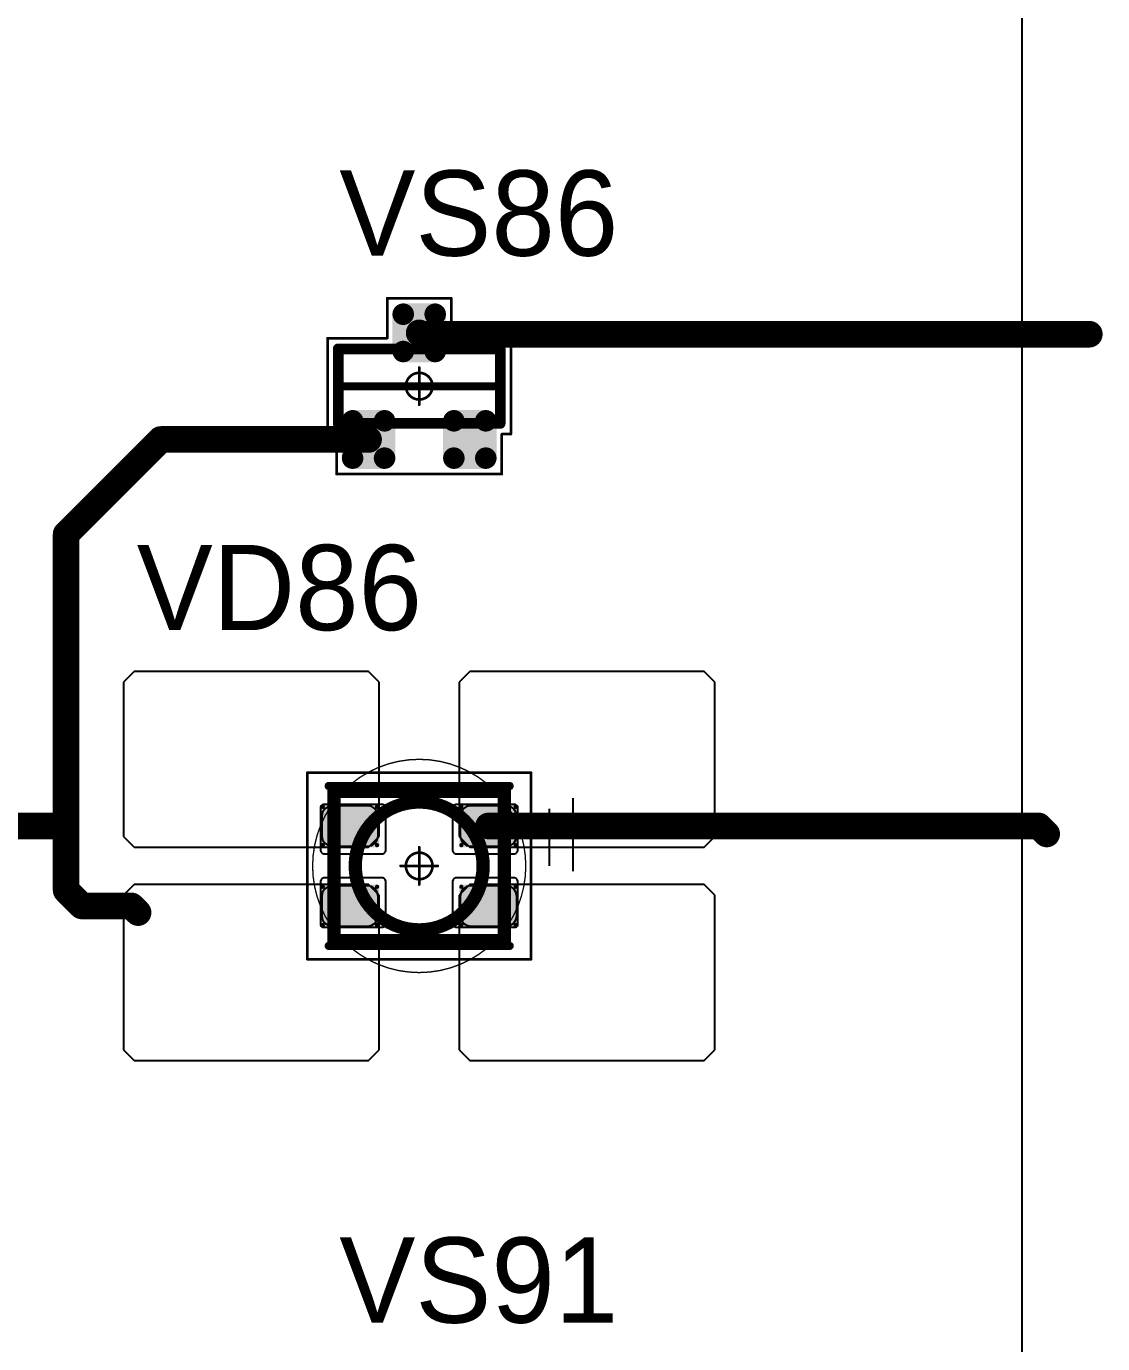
# Model space of a CAD drawing. Header units: millimetres. Extents: x 0 to 400, y 0 to 514.
# Drawn here: x 292.63 to 312.83, y 263.54 to 288.25 of the extents above; entities that cross this region are included whole.
import ezdxf

# ---------------------------------------------------------------- set-up
doc = ezdxf.new("R2010")
doc.units = ezdxf.units.MM
for name, color, linetype in [('Mechanical13', 56, 'Continuous'), ('Mechanical15', 56, 'Continuous'), ('Mechanical2', 216, 'Continuous'), ('TopLayer', 1, 'Continuous'), ('TopOverlay', 2, 'Continuous'), ('TopPaste', 8, 'Continuous'), ('TopSolder', 216, 'Continuous')]:
    doc.layers.add(name, color=color, linetype=linetype)

# ---------------------------------------------------------------- blocks, each defined once
blk = doc.blocks.new('SOT23_96')
at = {"layer": 'Mechanical13', "const_width": 0.2}
for points in [[(-0.7, 1.52), (0.7, 1.52)], [(-0.7, 1.52), (-0.7, -1.52)], [(0.7, 1.52), (0.7, -1.52)], [(-0.7, -1.52), (0.7, -1.52)]]:
    blk.add_lwpolyline(points, dxfattribs=at)
at = {"layer": 'Mechanical13', "const_width": 0.1}
for points in [[(-0.75, 1.52, 1), (-0.65, 1.52, 1)], [(-0.75, 1.52, 1), (-0.65, 1.52, 1)], [(0.65, 1.52, 1), (0.75, 1.52, 1)], [(0.65, 1.52, 1), (0.75, 1.52, 1)], [(-0.75, -1.52, 1), (-0.65, -1.52, 1)], [(-0.75, -1.52, 1), (-0.65, -1.52, 1)], [(0.65, -1.52, 1), (0.75, -1.52, 1)], [(0.65, -1.52, 1), (0.75, -1.52, 1)]]:
    blk.add_lwpolyline(points, format="xyb", close=True, dxfattribs=at)
at = {"layer": 'Mechanical15', "const_width": 0.05}
for points in [[(-0.9, 1.72), (-0.9, 1.55)], [(-0.9, 1.72), (0.9, 1.72)], [(0.9, 1.72), (0.9, 0.6)], [(-1.65, 1.55), (-1.65, -1.55)], [(-1.65, 1.55), (-0.9, 1.55)], [(0.9, 0.6), (1.65, 0.6)], [(1.65, 0.6), (1.65, -0.6)], [(0, 0.35), (0, -0.35)], [(-0.35, 0), (0.35, 0)], [(0.9, -0.6), (1.65, -0.6)], [(0.9, -0.6), (0.9, -1.72)], [(-1.65, -1.55), (-0.9, -1.55)], [(-0.9, -1.55), (-0.9, -1.72)], [(-0.9, -1.72), (0.9, -1.72)]]:
    blk.add_lwpolyline(points, dxfattribs=at)
at = {"layer": 'Mechanical15'}
for points, const_width in [([(-0.913, 1.72, 1), (-0.888, 1.72, 1)], 0.025), ([(-0.913, 1.72, 1), (-0.888, 1.72, 1)], 0.025), ([(0.888, 1.72, 1), (0.913, 1.72, 1)], 0.025), ([(0.888, 1.72, 1), (0.913, 1.72, 1)], 0.025), ([(-1.662, 1.55, 1), (-1.637, 1.55, 1)], 0.025), ([(-1.662, 1.55, 1), (-1.637, 1.55, 1)], 0.025), ([(-0.913, 1.55, 1), (-0.888, 1.55, 1)], 0.025), ([(-0.913, 1.55, 1), (-0.888, 1.55, 1)], 0.025), ([(0.888, 0.6, 1), (0.913, 0.6, 1)], 0.025), ([(0.888, 0.6, 1), (0.913, 0.6, 1)], 0.025), ([(1.637, 0.6, 1), (1.662, 0.6, 1)], 0.025), ([(1.637, 0.6, 1), (1.662, 0.6, 1)], 0.025), ([(0.25, 0, 1), (-0.25, 0, 1)], 0.05), ([(-0.012, 0.35, 1), (0.012, 0.35, 1)], 0.025), ([(-0.362, 0, 1), (-0.337, 0, 1)], 0.025), ([(-0.262, 0, 1), (-0.238, 0, 1)], 0.025), ([(0.238, 0, 1), (0.262, 0, 1)], 0.025), ([(0.337, 0, 1), (0.362, 0, 1)], 0.025), ([(-0.012, -0.35, 1), (0.012, -0.35, 1)], 0.025), ([(0.888, -0.6, 1), (0.913, -0.6, 1)], 0.025), ([(0.888, -0.6, 1), (0.913, -0.6, 1)], 0.025), ([(1.637, -0.6, 1), (1.662, -0.6, 1)], 0.025), ([(1.637, -0.6, 1), (1.662, -0.6, 1)], 0.025), ([(-1.662, -1.55, 1), (-1.637, -1.55, 1)], 0.025), ([(-1.662, -1.55, 1), (-1.637, -1.55, 1)], 0.025), ([(-0.913, -1.55, 1), (-0.888, -1.55, 1)], 0.025), ([(-0.913, -1.55, 1), (-0.888, -1.55, 1)], 0.025), ([(-0.913, -1.72, 1), (-0.888, -1.72, 1)], 0.025), ([(-0.913, -1.72, 1), (-0.888, -1.72, 1)], 0.025), ([(0.888, -1.72, 1), (0.913, -1.72, 1)], 0.025), ([(0.888, -1.72, 1), (0.913, -1.72, 1)], 0.025)]:
    blk.add_lwpolyline(points, format="xyb", close=True, dxfattribs=dict(at, const_width=const_width))
at = {"layer": 'TopLayer', "const_width": 0.1}
for points in [[(-1.4, 1.25, 1), (-1.3, 1.25, 1)], [(-0.7, 1.25, 1), (-0.6, 1.25, 1)], [(-1.4, 0.65, 1), (-1.3, 0.65, 1)], [(-0.7, 0.65, 1), (-0.6, 0.65, 1)], [(0.6, 0.3, 1), (0.7, 0.3, 1)], [(1.3, 0.3, 1), (1.4, 0.3, 1)], [(0.6, -0.3, 1), (0.7, -0.3, 1)], [(1.3, -0.3, 1), (1.4, -0.3, 1)], [(-1.4, -0.65, 1), (-1.3, -0.65, 1)], [(-0.7, -0.65, 1), (-0.6, -0.65, 1)], [(-1.4, -1.25, 1), (-1.3, -1.25, 1)], [(-0.7, -1.25, 1), (-0.6, -1.25, 1)]]:
    blk.add_lwpolyline(points, format="xyb", close=True, dxfattribs=at)
at = {"layer": 'TopLayer'}
for points in [[(-1.45, 1.25), (-1.45, 0.65), (-0.55, 1.25), (-0.55, 0.65)], [(-1.35, 1.35), (-1.35, 0.55), (-0.65, 1.35), (-0.65, 0.55)], [(0.55, 0.3), (0.55, -0.3), (1.45, 0.3), (1.45, -0.3)], [(0.65, 0.4), (0.65, -0.4), (1.35, 0.4), (1.35, -0.4)], [(-1.45, -0.65), (-1.45, -1.25), (-0.55, -0.65), (-0.55, -1.25)], [(-1.35, -0.55), (-1.35, -1.35), (-0.65, -0.55), (-0.65, -1.35)]]:
    blk.add_solid(points, dxfattribs=at)
at = {"layer": 'TopOverlay', "const_width": 0.15}
blk.add_lwpolyline([(0, 1.5), (0, -1.5)], dxfattribs=at)
at = {"layer": 'TopOverlay', "const_width": 0.075}
for points in [[(-0.038, 1.5, 1), (0.038, 1.5, 1)], [(-0.038, -1.5, 1), (0.038, -1.5, 1)]]:
    blk.add_lwpolyline(points, format="xyb", close=True, dxfattribs=at)
at = {"layer": 'TopPaste', "const_width": 0.075}
for points in [[(-1.387, 1.25, 1), (-1.313, 1.25, 1)], [(-0.687, 1.25, 1), (-0.613, 1.25, 1)], [(-1.387, 0.65, 1), (-1.313, 0.65, 1)], [(-0.687, 0.65, 1), (-0.613, 0.65, 1)], [(0.613, 0.3, 1), (0.687, 0.3, 1)], [(1.313, 0.3, 1), (1.387, 0.3, 1)], [(0.613, -0.3, 1), (0.687, -0.3, 1)], [(1.313, -0.3, 1), (1.387, -0.3, 1)], [(-1.387, -0.65, 1), (-1.313, -0.65, 1)], [(-0.687, -0.65, 1), (-0.613, -0.65, 1)], [(-1.387, -1.25, 1), (-1.313, -1.25, 1)], [(-0.687, -1.25, 1), (-0.613, -1.25, 1)]]:
    blk.add_lwpolyline(points, format="xyb", close=True, dxfattribs=at)
at = {"layer": 'TopPaste'}
for points in [[(-1.425, 1.25), (-1.425, 0.65), (-0.575, 1.25), (-0.575, 0.65)], [(-1.35, 1.325), (-1.35, 0.575), (-0.65, 1.325), (-0.65, 0.575)], [(0.575, 0.3), (0.575, -0.3), (1.425, 0.3), (1.425, -0.3)], [(0.65, 0.375), (0.65, -0.375), (1.35, 0.375), (1.35, -0.375)], [(-1.425, -0.65), (-1.425, -1.25), (-0.575, -0.65), (-0.575, -1.25)], [(-1.35, -0.575), (-1.35, -1.325), (-0.65, -0.575), (-0.65, -1.325)]]:
    blk.add_solid(points, dxfattribs=at)
at = {"layer": 'TopSolder', "const_width": 0.202}
for points in [[(-1.451, 1.25, 1), (-1.249, 1.25, 1)], [(-0.751, 1.25, 1), (-0.549, 1.25, 1)], [(-1.451, 0.65, 1), (-1.249, 0.65, 1)], [(-0.751, 0.65, 1), (-0.549, 0.65, 1)], [(0.549, 0.3, 1), (0.751, 0.3, 1)], [(1.249, 0.3, 1), (1.451, 0.3, 1)], [(0.549, -0.3, 1), (0.751, -0.3, 1)], [(1.249, -0.3, 1), (1.451, -0.3, 1)], [(-1.451, -0.65, 1), (-1.249, -0.65, 1)], [(-0.751, -0.65, 1), (-0.549, -0.65, 1)], [(-1.451, -1.25, 1), (-1.249, -1.25, 1)], [(-0.751, -1.25, 1), (-0.549, -1.25, 1)]]:
    blk.add_lwpolyline(points, format="xyb", close=True, dxfattribs=at)
at = {"layer": 'TopSolder'}
for points in [[(-1.552, 1.25), (-1.552, 0.65), (-0.448, 1.25), (-0.448, 0.65)], [(-1.35, 1.452), (-1.35, 0.448), (-0.65, 1.452), (-0.65, 0.448)], [(0.65, 0.502), (0.65, -0.502), (1.35, 0.502), (1.35, -0.502)], [(0.448, 0.3), (0.448, -0.3), (1.552, 0.3), (1.552, -0.3)], [(-1.35, -0.448), (-1.35, -1.452), (-0.65, -0.448), (-0.65, -1.452)], [(-1.552, -0.65), (-1.552, -1.25), (-0.448, -0.65), (-0.448, -1.25)]]:
    blk.add_solid(points, dxfattribs=at)
blk = doc.blocks.new('E65F_269')
at = {"layer": 'Mechanical13'}
for p, q in [((2.441, 1.071), (2.441, 0)), ((1.905, 0.536), (2.976, 0.536))]:
    blk.add_line(p, q, dxfattribs=at)
at = {"layer": 'Mechanical13', "const_width": 0.25}
for points in [[(-1.6, -1.4), (-1.6, 1.4)], [(-1.6, 1.4), (1.6, 1.4)], [(1.6, -1.4), (1.6, 1.4)], [(-1.6, -1.4), (1.6, -1.4)]]:
    blk.add_lwpolyline(points, dxfattribs=at)
at = {"layer": 'Mechanical13'}
for points, const_width in [([(-1.663, 1.4, 1), (-1.538, 1.4, 1)], 0.125), ([(-1.663, 1.4, 1), (-1.538, 1.4, 1)], 0.125), ([(1.537, 1.4, 1), (1.662, 1.4, 1)], 0.125), ([(1.537, 1.4, 1), (1.662, 1.4, 1)], 0.125), ([(1.2, 0, 1), (-1.2, 0, 1)], 0.25), ([(-1.263, 0, 1), (-1.138, 0, 1)], 0.125), ([(1.137, 0, 1), (1.262, 0, 1)], 0.125), ([(-1.663, -1.4, 1), (-1.538, -1.4, 1)], 0.125), ([(-1.663, -1.4, 1), (-1.538, -1.4, 1)], 0.125), ([(1.537, -1.4, 1), (1.662, -1.4, 1)], 0.125), ([(1.537, -1.4, 1), (1.662, -1.4, 1)], 0.125)]:
    blk.add_lwpolyline(points, format="xyb", close=True, dxfattribs=dict(at, const_width=const_width))
at = {"layer": 'Mechanical15', "const_width": 0.05}
for points in [[(-2.1, 1.75), (2.1, 1.75)], [(-2.1, -1.75), (-2.1, 1.75)], [(2.1, -1.75), (2.1, 1.75)], [(0, -0.35), (0, 0.35)], [(0, -0.35), (0, 0.35)], [(-0.35, 0), (0.35, 0)], [(-0.35, 0), (0.35, 0)], [(-2.1, -1.75), (2.1, -1.75)]]:
    blk.add_lwpolyline(points, dxfattribs=at)
at = {"layer": 'Mechanical15'}
for points, const_width in [([(-2.113, 1.75, 1), (-2.088, 1.75, 1)], 0.025), ([(-2.113, 1.75, 1), (-2.088, 1.75, 1)], 0.025), ([(2.087, 1.75, 1), (2.112, 1.75, 1)], 0.025), ([(2.087, 1.75, 1), (2.112, 1.75, 1)], 0.025), ([(0.25, 0, 1), (-0.25, 0, 1)], 0.05), ([(0.25, 0, 1), (-0.25, 0, 1)], 0.05), ([(-0.013, 0.35, 1), (0.012, 0.35, 1)], 0.025), ([(-0.013, 0.35, 1), (0.012, 0.35, 1)], 0.025), ([(-0.363, 0, 1), (-0.338, 0, 1)], 0.025), ([(-0.363, 0, 1), (-0.338, 0, 1)], 0.025), ([(-0.263, 0, 1), (-0.238, 0, 1)], 0.025), ([(-0.263, 0, 1), (-0.238, 0, 1)], 0.025), ([(0.237, 0, 1), (0.262, 0, 1)], 0.025), ([(0.237, 0, 1), (0.262, 0, 1)], 0.025), ([(0.337, 0, 1), (0.362, 0, 1)], 0.025), ([(0.337, 0, 1), (0.362, 0, 1)], 0.025), ([(-0.013, -0.35, 1), (0.012, -0.35, 1)], 0.025), ([(-0.013, -0.35, 1), (0.012, -0.35, 1)], 0.025), ([(-2.113, -1.75, 1), (-2.088, -1.75, 1)], 0.025), ([(-2.113, -1.75, 1), (-2.088, -1.75, 1)], 0.025), ([(2.087, -1.75, 1), (2.112, -1.75, 1)], 0.025), ([(2.087, -1.75, 1), (2.112, -1.75, 1)], 0.025)]:
    blk.add_lwpolyline(points, format="xyb", close=True, dxfattribs=dict(at, const_width=const_width))
at = {"layer": 'TopLayer'}
for p, q in [((-5.35, 3.65), (-5.55, 3.45)), ((-0.95, 3.65), (-5.35, 3.65)), ((-5.35, 3.65), (-5.35, 3.65)), ((-0.75, 3.45), (-0.95, 3.65)), ((0.95, 3.65), (0.75, 3.45)), ((5.35, 3.65), (0.95, 3.65)), ((0.95, 3.65), (0.95, 3.65)), ((5.55, 3.45), (5.35, 3.65)), ((-5.55, 3.45), (-5.55, 3.45)), ((-5.55, 3.45), (-5.55, 0.55)), ((-0.75, 0.55), (-0.75, 3.45)), ((0.75, 3.45), (0.75, 3.45)), ((0.75, 3.45), (0.75, 0.55)), ((5.55, 0.55), (5.55, 3.45)), ((-5.55, 0.55), (-5.35, 0.35)), ((-0.95, 0.35), (-0.75, 0.55)), ((0.75, 0.55), (0.95, 0.35)), ((5.35, 0.35), (5.55, 0.55)), ((-5.35, 0.35), (-0.95, 0.35)), ((0.95, 0.35), (5.35, 0.35)), ((-5.35, -0.35), (-5.55, -0.55)), ((-0.95, -0.35), (-5.35, -0.35)), ((-5.35, -0.35), (-5.35, -0.35)), ((-0.75, -0.55), (-0.95, -0.35)), ((0.95, -0.35), (0.75, -0.55)), ((5.35, -0.35), (0.95, -0.35)), ((0.95, -0.35), (0.95, -0.35)), ((5.55, -0.55), (5.35, -0.35)), ((-5.55, -0.55), (-5.55, -0.55)), ((-5.55, -0.55), (-5.55, -3.45)), ((-0.75, -3.45), (-0.75, -0.55)), ((0.75, -0.55), (0.75, -0.55)), ((0.75, -0.55), (0.75, -3.45)), ((5.55, -3.45), (5.55, -0.55)), ((-5.55, -3.45), (-5.35, -3.65)), ((-0.95, -3.65), (-0.75, -3.45)), ((0.75, -3.45), (0.95, -3.65)), ((5.35, -3.65), (5.55, -3.45)), ((-5.35, -3.65), (-0.95, -3.65)), ((0.95, -3.65), (5.35, -3.65))]:
    blk.add_line(p, q, dxfattribs=at)
at = {"layer": 'TopLayer', "const_width": 0.04}
for points in [[(-1.83, 1.11, 1), (-1.79, 1.11, 1)], [(-0.81, 1.11, 1), (-0.77, 1.11, 1)], [(0.77, 1.11, 1), (0.81, 1.11, 1)], [(1.79, 1.11, 1), (1.83, 1.11, 1)], [(-1.83, 0.39, 1), (-1.79, 0.39, 1)], [(-0.81, 0.39, 1), (-0.77, 0.39, 1)], [(0.77, 0.39, 1), (0.81, 0.39, 1)], [(1.79, 0.39, 1), (1.83, 0.39, 1)], [(-1.83, -0.39, 1), (-1.79, -0.39, 1)], [(-0.81, -0.39, 1), (-0.77, -0.39, 1)], [(0.77, -0.39, 1), (0.81, -0.39, 1)], [(1.79, -0.39, 1), (1.83, -0.39, 1)], [(-1.83, -1.11, 1), (-1.79, -1.11, 1)], [(-0.81, -1.11, 1), (-0.77, -1.11, 1)], [(0.77, -1.11, 1), (0.81, -1.11, 1)], [(1.79, -1.11, 1), (1.83, -1.11, 1)]]:
    blk.add_lwpolyline(points, format="xyb", close=True, dxfattribs=at)
at = {"layer": 'TopLayer'}
for points in [[(-1.85, 1.11), (-1.85, 0.39), (-0.75, 1.11), (-0.75, 0.39)], [(-1.81, 1.15), (-1.81, 0.35), (-0.79, 1.15), (-0.79, 0.35)], [(0.75, 1.11), (0.75, 0.39), (1.85, 1.11), (1.85, 0.39)], [(0.79, 1.15), (0.79, 0.35), (1.81, 1.15), (1.81, 0.35)], [(-1.85, -0.39), (-1.85, -1.11), (-0.75, -0.39), (-0.75, -1.11)], [(-1.81, -0.35), (-1.81, -1.15), (-0.79, -0.35), (-0.79, -1.15)], [(0.75, -0.39), (0.75, -1.11), (1.85, -0.39), (1.85, -1.11)], [(0.79, -0.35), (0.79, -1.15), (1.81, -0.35), (1.81, -1.15)]]:
    blk.add_solid(points, dxfattribs=at)
at = {"layer": 'TopOverlay'}
for p, q in [((2.886, 1.271), (2.886, -0.1)), ((2.2, 0.586), (3.571, 0.586))]:
    blk.add_line(p, q, dxfattribs=at)
at = {"layer": 'TopOverlay', "const_width": 0.15}
for points in [[(-1.7, 1.5), (1.7, 1.5)], [(-1.7, -1.5), (1.7, -1.5)]]:
    blk.add_lwpolyline(points, dxfattribs=at)
at = {"layer": 'TopOverlay', "const_width": 0.075}
for points in [[(-1.738, 1.5, 1), (-1.663, 1.5, 1)], [(1.662, 1.5, 1), (1.737, 1.5, 1)], [(-1.738, -1.5, 1), (-1.663, -1.5, 1)], [(1.662, -1.5, 1), (1.737, -1.5, 1)]]:
    blk.add_lwpolyline(points, format="xyb", close=True, dxfattribs=at)
at = {"layer": 'TopPaste'}
for p, q in [((-1.814, 1.011), (-1.829, 0.938)), ((-1.773, 1.073), (-1.814, 1.011)), ((-1.711, 1.114), (-1.773, 1.073)), ((-1.638, 1.129), (-1.711, 1.114)), ((-0.963, 1.129), (-1.638, 1.129)), ((-0.889, 1.114), (-0.963, 1.129)), ((-0.827, 1.073), (-0.889, 1.114)), ((-0.786, 1.011), (-0.827, 1.073)), ((-0.771, 0.938), (-0.786, 1.011)), ((0.786, 1.011), (0.771, 0.938)), ((0.827, 1.073), (0.786, 1.011)), ((0.889, 1.114), (0.827, 1.073)), ((0.962, 1.129), (0.889, 1.114)), ((1.637, 1.129), (0.962, 1.129)), ((1.711, 1.114), (1.637, 1.129)), ((1.773, 1.073), (1.711, 1.114)), ((1.814, 1.011), (1.773, 1.073)), ((1.829, 0.938), (1.814, 1.011)), ((-1.829, 0.938), (-1.829, 0.563)), ((-0.771, 0.563), (-0.771, 0.938)), ((0.771, 0.938), (0.771, 0.563)), ((1.829, 0.563), (1.829, 0.938)), ((-1.829, 0.563), (-1.814, 0.489)), ((-0.786, 0.489), (-0.771, 0.563)), ((0.771, 0.563), (0.786, 0.489)), ((1.814, 0.489), (1.829, 0.563)), ((-1.814, 0.489), (-1.773, 0.427)), ((-1.773, 0.427), (-1.711, 0.386)), ((-1.711, 0.386), (-1.638, 0.371)), ((-1.638, 0.371), (-0.963, 0.371)), ((-0.963, 0.371), (-0.889, 0.386)), ((-0.889, 0.386), (-0.827, 0.427)), ((-0.827, 0.427), (-0.786, 0.489)), ((0.786, 0.489), (0.827, 0.427)), ((0.827, 0.427), (0.889, 0.386)), ((0.889, 0.386), (0.962, 0.371)), ((0.962, 0.371), (1.637, 0.371)), ((1.637, 0.371), (1.711, 0.386)), ((1.711, 0.386), (1.773, 0.427)), ((1.773, 0.427), (1.814, 0.489)), ((-1.814, -0.489), (-1.829, -0.563)), ((-1.773, -0.427), (-1.814, -0.489)), ((-1.711, -0.386), (-1.773, -0.427)), ((-1.638, -0.371), (-1.711, -0.386)), ((-0.963, -0.371), (-1.638, -0.371)), ((-0.889, -0.386), (-0.963, -0.371)), ((-0.827, -0.427), (-0.889, -0.386)), ((-0.786, -0.489), (-0.827, -0.427)), ((-0.771, -0.563), (-0.786, -0.489)), ((0.786, -0.489), (0.771, -0.563)), ((0.827, -0.427), (0.786, -0.489)), ((0.889, -0.386), (0.827, -0.427)), ((0.962, -0.371), (0.889, -0.386)), ((1.637, -0.371), (0.962, -0.371)), ((1.711, -0.386), (1.637, -0.371)), ((1.773, -0.427), (1.711, -0.386)), ((1.814, -0.489), (1.773, -0.427)), ((1.829, -0.563), (1.814, -0.489)), ((-1.829, -0.563), (-1.829, -0.938)), ((-0.771, -0.938), (-0.771, -0.563)), ((0.771, -0.563), (0.771, -0.938)), ((1.829, -0.938), (1.829, -0.563)), ((-1.829, -0.938), (-1.814, -1.011)), ((-0.786, -1.011), (-0.771, -0.938)), ((0.771, -0.938), (0.786, -1.011)), ((1.814, -1.011), (1.829, -0.938)), ((-1.814, -1.011), (-1.773, -1.073)), ((-1.773, -1.073), (-1.711, -1.114)), ((-1.711, -1.114), (-1.638, -1.129)), ((-1.638, -1.129), (-0.963, -1.129)), ((-0.963, -1.129), (-0.889, -1.114)), ((-0.889, -1.114), (-0.827, -1.073)), ((-0.827, -1.073), (-0.786, -1.011)), ((0.786, -1.011), (0.827, -1.073)), ((0.827, -1.073), (0.889, -1.114)), ((0.889, -1.114), (0.962, -1.129)), ((0.962, -1.129), (1.637, -1.129)), ((1.637, -1.129), (1.711, -1.114)), ((1.711, -1.114), (1.773, -1.073)), ((1.773, -1.073), (1.814, -1.011))]:
    blk.add_line(p, q, dxfattribs=at)
at = {"layer": 'TopSolder'}
for p, q in [((-1.842, 1.129), (-1.85, 1.111)), ((-1.85, 1.111), (-1.85, 1.101)), ((-1.85, 1.101), (-1.85, 1.101)), ((-1.85, 1.101), (-1.85, 0.301)), ((-1.828, 1.143), (-1.842, 1.129)), ((-1.81, 1.151), (-1.828, 1.143)), ((-1.8, 1.151), (-1.81, 1.151)), ((-0.7, 1.151), (-1.8, 1.151)), ((-0.685, 1.151), (-0.7, 1.151)), ((-0.7, 1.151), (-0.7, 1.151)), ((-0.658, 1.139), (-0.685, 1.151)), ((-0.636, 1.118), (-0.658, 1.139)), ((-0.625, 1.09), (-0.636, 1.118)), ((-0.625, 1.076), (-0.625, 1.09)), ((-0.625, 0.301), (-0.625, 1.076)), ((0.636, 1.118), (0.625, 1.09)), ((0.625, 1.09), (0.625, 1.076)), ((0.625, 1.076), (0.625, 1.076)), ((0.625, 1.076), (0.625, 0.301)), ((0.657, 1.139), (0.636, 1.118)), ((0.685, 1.151), (0.657, 1.139)), ((0.7, 1.151), (0.685, 1.151)), ((1.8, 1.151), (0.7, 1.151)), ((1.81, 1.151), (1.8, 1.151)), ((1.8, 1.151), (1.8, 1.151)), ((1.828, 1.143), (1.81, 1.151)), ((1.842, 1.129), (1.828, 1.143)), ((1.85, 1.111), (1.842, 1.129)), ((1.85, 1.101), (1.85, 1.111)), ((1.85, 0.301), (1.85, 1.101)), ((-1.85, 0.301), (-1.85, 0.286)), ((-1.85, 0.286), (-1.839, 0.258)), ((-1.839, 0.258), (-1.818, 0.237)), ((-0.658, 0.237), (-0.636, 0.258)), ((-0.636, 0.258), (-0.625, 0.286)), ((-0.625, 0.286), (-0.625, 0.301)), ((-0.625, 0.301), (-0.625, 0.301)), ((0.625, 0.301), (0.625, 0.286)), ((0.625, 0.286), (0.636, 0.258)), ((0.636, 0.258), (0.657, 0.237)), ((1.817, 0.237), (1.839, 0.258)), ((1.839, 0.258), (1.85, 0.286)), ((1.85, 0.286), (1.85, 0.301)), ((1.85, 0.301), (1.85, 0.301)), ((-1.818, 0.237), (-1.79, 0.226)), ((-1.79, 0.226), (-1.775, 0.226)), ((-1.775, 0.226), (-1.775, 0.226)), ((-1.775, 0.226), (-0.7, 0.226)), ((-0.7, 0.226), (-0.685, 0.226)), ((-0.685, 0.226), (-0.658, 0.237)), ((0.657, 0.237), (0.685, 0.226)), ((0.685, 0.226), (0.7, 0.226)), ((0.7, 0.226), (0.7, 0.226)), ((0.7, 0.226), (1.775, 0.226)), ((1.775, 0.226), (1.79, 0.226)), ((1.79, 0.226), (1.817, 0.237)), ((-1.818, -0.236), (-1.839, -0.257)), ((-1.79, -0.224), (-1.818, -0.236)), ((-1.775, -0.224), (-1.79, -0.224)), ((-0.7, -0.224), (-1.775, -0.224)), ((-0.685, -0.224), (-0.7, -0.224)), ((-0.7, -0.224), (-0.7, -0.224)), ((-0.658, -0.236), (-0.685, -0.224)), ((-0.636, -0.257), (-0.658, -0.236)), ((0.657, -0.236), (0.636, -0.257)), ((0.685, -0.224), (0.657, -0.236)), ((0.7, -0.224), (0.685, -0.224)), ((1.775, -0.224), (0.7, -0.224)), ((1.79, -0.224), (1.775, -0.224)), ((1.775, -0.224), (1.775, -0.224)), ((1.817, -0.236), (1.79, -0.224)), ((1.839, -0.257), (1.817, -0.236)), ((-1.839, -0.257), (-1.85, -0.285)), ((-1.85, -0.285), (-1.85, -0.299)), ((-1.85, -0.299), (-1.85, -0.299)), ((-1.85, -0.299), (-1.85, -1.099)), ((-0.625, -0.285), (-0.636, -0.257)), ((-0.625, -0.299), (-0.625, -0.285)), ((-0.625, -1.074), (-0.625, -0.299)), ((0.636, -0.257), (0.625, -0.285)), ((0.625, -0.285), (0.625, -0.299)), ((0.625, -0.299), (0.625, -0.299)), ((0.625, -0.299), (0.625, -1.074)), ((1.85, -0.285), (1.839, -0.257)), ((1.85, -0.299), (1.85, -0.285)), ((1.85, -1.099), (1.85, -0.299)), ((-1.85, -1.099), (-1.85, -1.109)), ((-1.85, -1.109), (-1.842, -1.128)), ((-1.842, -1.128), (-1.828, -1.142)), ((-1.828, -1.142), (-1.81, -1.149)), ((-1.81, -1.149), (-1.8, -1.149)), ((-1.8, -1.149), (-0.7, -1.149)), ((-1.8, -1.149), (-1.8, -1.149)), ((-0.7, -1.149), (-0.685, -1.149)), ((-0.685, -1.149), (-0.658, -1.138)), ((-0.658, -1.138), (-0.636, -1.117)), ((-0.636, -1.117), (-0.625, -1.089)), ((-0.625, -1.089), (-0.625, -1.074)), ((-0.625, -1.074), (-0.625, -1.074)), ((0.625, -1.074), (0.625, -1.089)), ((0.625, -1.089), (0.636, -1.117)), ((0.636, -1.117), (0.657, -1.138)), ((0.657, -1.138), (0.685, -1.149)), ((0.685, -1.149), (0.7, -1.149)), ((0.7, -1.149), (1.8, -1.149)), ((0.7, -1.149), (0.7, -1.149)), ((1.8, -1.149), (1.81, -1.149)), ((1.81, -1.149), (1.828, -1.142)), ((1.828, -1.142), (1.842, -1.128)), ((1.842, -1.128), (1.85, -1.109)), ((1.85, -1.109), (1.85, -1.099)), ((1.85, -1.099), (1.85, -1.099))]:
    blk.add_line(p, q, dxfattribs=at)

msp = doc.modelspace()

# ---------------------------------------------------------------- linework, layer by layer
at = {"layer": 'Mechanical2'}
for points, const_width in [([(302, 272.5, 1), (298, 272.5, 1)], 0.0254), ([(300, 274.5, 1), (300, 274.5, 1)], 0.0005), ([(297.994, 272.5, 1), (298.006, 272.5, 1)], 0.0127), ([(298, 272.5, 1), (298, 272.5, 1)], 0.0005), ([(301.994, 272.5, 1), (302.006, 272.5, 1)], 0.0127), ([(302, 272.5, 1), (302, 272.5, 1)], 0.0005), ([(300, 270.5, 1), (300, 270.5, 1)], 0.0005)]:
    msp.add_lwpolyline(points, format="xyb", close=True, dxfattribs=dict(at, const_width=const_width))
at = {"layer": 'Mechanical2', "const_width": 0.001}
for points in [[(300, 270.5), (300, 274.5)], [(298, 272.5), (302, 272.5)]]:
    msp.add_lwpolyline(points, dxfattribs=at)
at = {"layer": 'TopLayer'}
msp.add_line((311.312, 142.85), (311.312, 455.236), dxfattribs=at)
at = {"layer": 'TopLayer', "const_width": 0.5}
for points in [[(300, 282.5), (300.025, 282.475)], [(300.025, 282.475), (312.575, 282.475)], [(293.375, 278.725), (295.15, 280.5)], [(295.15, 280.5), (299.05, 280.5)], [(293.375, 273.35), (293.375, 278.725)], [(293.275, 273.25), (293.375, 273.35)], [(293.375, 272.043), (293.375, 273.35)], [(281.3, 273.25), (293.275, 273.25)], [(301.3, 273.25), (311.625, 273.25)], [(311.625, 273.25), (311.775, 273.1)], [(293.375, 272.043), (293.668, 271.75)], [(293.668, 271.75), (294.6, 271.75)], [(294.6, 271.75), (294.725, 271.625)]]:
    msp.add_lwpolyline(points, dxfattribs=at)
at = {"layer": 'TopLayer', "const_width": 0.25}
for points in [[(299.875, 282.5, 1), (300.125, 282.5, 1)], [(299.9, 282.475, 1), (300.15, 282.475, 1)], [(299.9, 282.475, 1), (300.15, 282.475, 1)], [(312.45, 282.475, 1), (312.7, 282.475, 1)], [(295.025, 280.5, 1), (295.275, 280.5, 1)], [(295.025, 280.5, 1), (295.275, 280.5, 1)], [(298.925, 280.5, 1), (299.175, 280.5, 1)], [(293.25, 278.725, 1), (293.5, 278.725, 1)], [(293.25, 278.725, 1), (293.5, 278.725, 1)], [(293.25, 273.35, 1), (293.5, 273.35, 1)], [(293.25, 273.35, 1), (293.5, 273.35, 1)], [(293.25, 273.35, 1), (293.5, 273.35, 1)], [(293.15, 273.25, 1), (293.4, 273.25, 1)], [(293.15, 273.25, 1), (293.4, 273.25, 1)], [(301.175, 273.25, 1), (301.425, 273.25, 1)], [(311.5, 273.25, 1), (311.75, 273.25, 1)], [(311.5, 273.25, 1), (311.75, 273.25, 1)], [(311.65, 273.1, 1), (311.9, 273.1, 1)], [(293.25, 272.043, 1), (293.5, 272.043, 1)], [(293.25, 272.043, 1), (293.5, 272.043, 1)], [(293.543, 271.75, 1), (293.793, 271.75, 1)], [(293.543, 271.75, 1), (293.793, 271.75, 1)], [(294.475, 271.75, 1), (294.725, 271.75, 1)], [(294.475, 271.75, 1), (294.725, 271.75, 1)], [(294.6, 271.625, 1), (294.85, 271.625, 1)]]:
    msp.add_lwpolyline(points, format="xyb", close=True, dxfattribs=at)

# ---------------------------------------------------------------- block references
for name, p, rotation in [('SOT23_96', (300, 281.5), 90), ('E65F_269', (300, 272.5), 360)]:
    msp.add_blockref(name, p, dxfattribs=dict(rotation=rotation))

# ---------------------------------------------------------------- texts
at = {"layer": 'TopOverlay'}
for s, p in [('VS86', (298.501, 283.947)), ('VD86', (294.7, 276.923)), ('VS91', (298.501, 263.931))]:
    msp.add_text(s, height=1.6, dxfattribs=at).set_placement(p)

doc.saveas('drawing.dxf')
